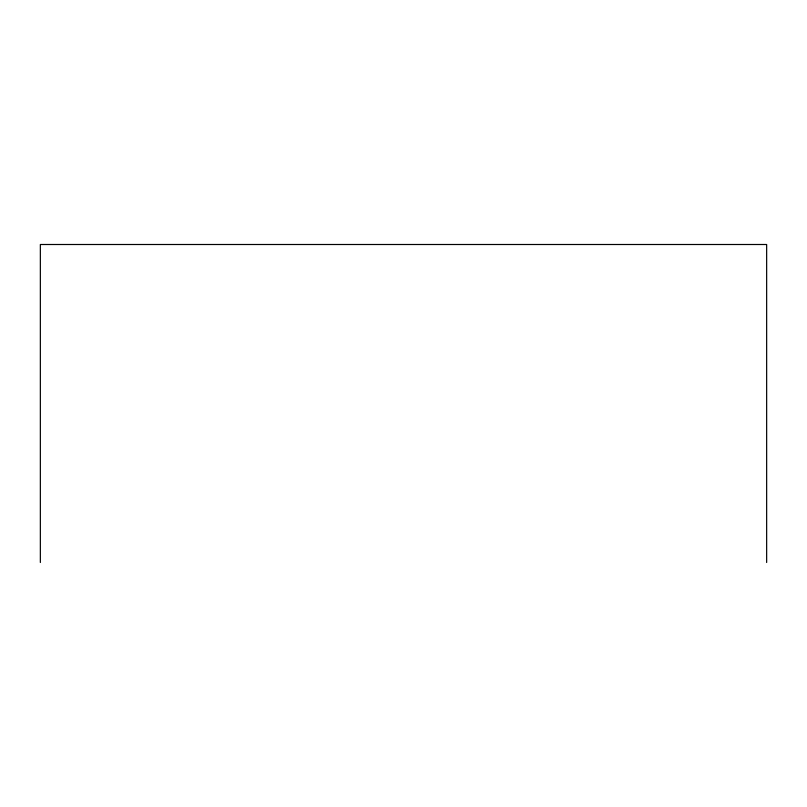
<?xml version="1.0" encoding="UTF-8"?>
<svg xmlns="http://www.w3.org/2000/svg" width="807" height="807" viewBox="0 0 807 807"><rect width="100%" height="100%" fill="white"/><g stroke="black" fill="none" stroke-linecap="round" stroke-linejoin="round"><path stroke-width="1.21" d="M766.65 562.499L766.65 244.501L40.35 244.501L40.35 562.499"/></g></svg>
